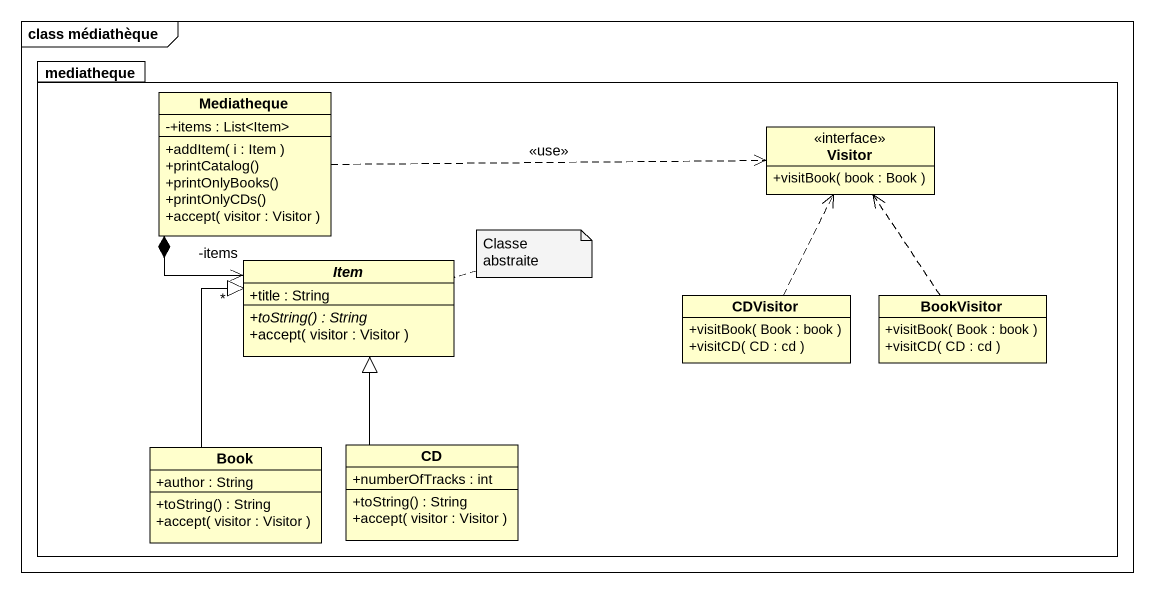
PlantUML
@startuml
mainframe class médiathèque
hide circle
hide empty members
skinparam classAttributeIconSize 0
package mediatheque {
  class Mediatheque {
    -+items : List<Item>
    +addItem( i : Item )
    +printCatalog()
    +printOnlyBooks()
    +printOnlyCDs()
    +accept( visitor : Visitor )
  }
  interface Visitor {
    +visitBook( book : Book )
  }
  abstract class Item {
    +title : String
    {abstract} +toString() : String
    +accept( visitor : Visitor )
  }
  class CDVisitor {
    +visitBook( Book : book )
    +visitCD( CD : cd )
  }
  class BookVisitor {
    +visitBook( Book : book )
    +visitCD( CD : cd )
  }
  class Book {
    +author : String
    +toString() : String
    +accept( visitor : Visitor )
  }
  class CD {
    +numberOfTracks : int
    +toString() : String
    +accept( visitor : Visitor )
  }
}
Mediatheque .right.> Visitor : <<use>>
Mediatheque *--> "*\n-items" Item
CDVisitor .up.> Visitor
BookVisitor .up.> Visitor
Book -up-|> Item
CD -up-|> Item
note right of Item : Classe abstraite
@enduml
